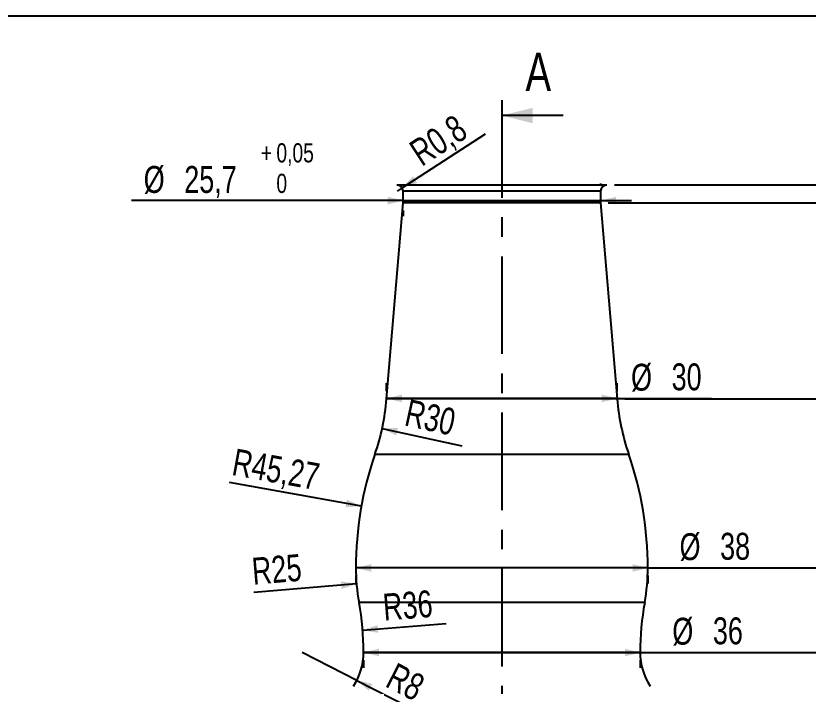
# Model space of a CAD drawing. Header units: millimetres. Extents: x 8 to 586, y 8 to 412.
# Drawn here: x 279.8 to 382.9, y 324.8 to 412 of the extents above; entities that cross this region are included whole.
import ezdxf

# ---------------------------------------------------------------- set-up
doc = ezdxf.new("R2010")
doc.units = ezdxf.units.MM
doc.linetypes.add('CENTERX2', pattern=[20.32, 12.7, -2.54, 2.54, -2.54])
for name, color, linetype in [('CENTERLINE', 4, 'CENTERX2'), ('DETAIL', 3, 'Continuous'), ('DIMENSIONS', 2, 'Continuous')]:
    doc.layers.add(name, color=color, linetype=linetype)
doc.layers.add('OUTLINE', color=7, linetype='Continuous', lineweight=25)
doc.styles.add('SLDTEXTSTYLE0', font='TXT', dxfattribs={"width": 0.75})
doc.dimstyles.new('SLDDIMSTYLE0', dxfattribs={"dimtxt": 3.5, "dimasz": 0.333333, "dimexe": 0, "dimexo": 0.0625, "dimgap": 0.875, "dimtad": 0, "dimtih": 1, "dimtoh": 1, "dimdec": 0, "dimrnd": 1e-09, "dimdsep": 46, "dimtxsty": 'SLDTEXTSTYLE0', "dimblk1": 'ORIGIN', "dimblk2": 'ORIGIN', "dimsah": 1, "dimcen": 0.09, "dimadec": 0, "dimazin": 2, "dimtfac": 1, "dimtdec": 0, "dimtofl": 0, "dimtmove": 0, "dimatfit": 3, "dimldrblk": 'ORIGIN', "dimfxl": 0, "dimfrac": 2, "dimtolj": 1, "dimtzin": 12, "dimarcsym": 0})
doc.dimstyles.new('SLDDIMSTYLE1', dxfattribs={"dimtxt": 3.5, "dimasz": 2, "dimexe": 0, "dimexo": 0.0625, "dimgap": 0.875, "dimtad": 0, "dimtih": 1, "dimtoh": 1, "dimrnd": 1e-09, "dimzin": 12, "dimdsep": 46, "dimtxsty": 'SLDTEXTSTYLE0', "dimsah": 1, "dimcen": 0.09, "dimadec": 0, "dimazin": 3, "dimtfac": 1, "dimtofl": 0, "dimtmove": 0, "dimatfit": 3, "dimfxl": 0, "dimfrac": 2, "dimtolj": 1, "dimtzin": 12, "dimarcsym": 0})
doc.dimstyles.new('SLDDIMSTYLE2', dxfattribs={"dimtxt": 3.5, "dimasz": 2, "dimexe": 0, "dimexo": 0.0625, "dimgap": 0.875, "dimtad": 0, "dimtih": 1, "dimtoh": 1, "dimrnd": 1e-09, "dimzin": 12, "dimdsep": 46, "dimtxsty": 'SLDTEXTSTYLE0', "dimsah": 1, "dimcen": 0.09, "dimadec": 0, "dimazin": 3, "dimtol": 1, "dimtp": 0.05, "dimtm": 0.05, "dimtfac": 1, "dimtofl": 0, "dimtmove": 0, "dimatfit": 3, "dimfxl": 0, "dimfrac": 2, "dimtolj": 1, "dimarcsym": 0})
doc.dimstyles.new('SLDDIMSTYLE4', dxfattribs={"dimtxt": 3.5, "dimasz": 2, "dimexe": 0, "dimexo": 0.0625, "dimgap": 0.875, "dimtad": 1, "dimrnd": 1e-09, "dimzin": 12, "dimdsep": 46, "dimtxsty": 'SLDTEXTSTYLE0', "dimsah": 1, "dimcen": 0.09, "dimadec": 0, "dimazin": 3, "dimtol": 1, "dimtp": 0.05, "dimtfac": 1, "dimtmove": 0, "dimatfit": 0, "dimfxl": 0, "dimfrac": 2, "dimtolj": 1, "dimarcsym": 0})
doc.dimstyles.new('SLDDIMSTYLE5', dxfattribs={"dimtxt": 3.5, "dimasz": 2, "dimexe": 0, "dimexo": 0.0625, "dimgap": 0.875, "dimtad": 1, "dimrnd": 1e-09, "dimzin": 12, "dimdsep": 46, "dimtxsty": 'SLDTEXTSTYLE0', "dimsah": 1, "dimcen": 0, "dimadec": 0, "dimazin": 3, "dimtfac": 1, "dimtofl": 0, "dimtmove": 0, "dimatfit": 3, "dimfxl": 0, "dimfrac": 2, "dimtolj": 1, "dimtzin": 12, "dimarcsym": 0})
doc.dimstyles.new('SLDDIMSTYLE6', dxfattribs={"dimtxt": 3.5, "dimasz": 2, "dimexe": 0, "dimexo": 0.0625, "dimgap": 0.875, "dimtad": 1, "dimrnd": 1e-09, "dimzin": 12, "dimdsep": 46, "dimtxsty": 'SLDTEXTSTYLE0', "dimsah": 1, "dimcen": 0.09, "dimadec": 0, "dimazin": 3, "dimtfac": 1, "dimtofl": 0, "dimtmove": 0, "dimatfit": 3, "dimfxl": 0, "dimfrac": 2, "dimtolj": 1, "dimtzin": 12, "dimarcsym": 0})
doc.dimstyles.new('SLDDIMSTYLE7', dxfattribs={"dimtxt": 3.5, "dimasz": 2, "dimexe": 0, "dimexo": 0.0625, "dimgap": 0.875, "dimtad": 1, "dimrnd": 1e-09, "dimzin": 12, "dimdsep": 46, "dimtxsty": 'SLDTEXTSTYLE0', "dimsah": 1, "dimcen": 0, "dimadec": 0, "dimazin": 3, "dimtfac": 1, "dimtofl": 0, "dimtmove": 0, "dimatfit": 3, "dimfxl": 0, "dimfrac": 2, "dimtolj": 1, "dimtzin": 12, "dimarcsym": 0})
doc.dimstyles.new('SLDDIMSTYLE8', dxfattribs={"dimtxt": 3.5, "dimasz": 2, "dimexe": 0, "dimexo": 0.0625, "dimgap": 0.875, "dimtad": 1, "dimrnd": 1e-09, "dimdsep": 46, "dimtxsty": 'SLDTEXTSTYLE0', "dimsah": 1, "dimcen": 0, "dimadec": 0, "dimazin": 2, "dimtfac": 1, "dimtofl": 0, "dimtmove": 0, "dimatfit": 3, "dimfxl": 0, "dimfrac": 2, "dimtolj": 1, "dimtzin": 12, "dimarcsym": 0})

# ---------------------------------------------------------------- blocks, each defined once
blk = doc.blocks.new('_Origin')
at = {"color": 0, "linetype": 'ByBlock', "lineweight": -2}
blk.add_line((0, 0), (-1, 0), dxfattribs=at)
blk.add_circle((0, 0), 0.5, dxfattribs=at)
blk = doc.blocks.new('_D')
at = {"layer": 'DIMENSIONS'}
for p, q in [((404.93, 393.53), (399.93, 389.98)), ((404.93, 393.53), (409.93, 393.53)), ((399.93, 389.98), (357.68, 389.98))]:
    blk.add_line(p, q, dxfattribs=at)
blk.add_blockref('_Origin', (408.93, 393.53), dxfattribs=at)
at = {"layer": 'DIMENSIONS', "insert": (409.93, 395.26), "char_height": 3.5, "attachment_point": 1, "style": 'SLDTEXTSTYLE0'}
blk.add_mtext('0', dxfattribs=at)
blk = doc.blocks.new('_D_1')
at = {"layer": 'DIMENSIONS'}
for p, q in [((408.93, 393.53), (408.93, 387.68)), ((356.88, 387.68), (409.93, 387.68))]:
    blk.add_line(p, q, dxfattribs=at)
blk.add_solid([(408.93, 387.68), (409.43, 389.68), (408.43, 389.68)], dxfattribs=at)
at = {"layer": 'DIMENSIONS', "insert": (409.93, 389.42), "char_height": 3.5, "attachment_point": 1, "style": 'SLDTEXTSTYLE0'}
blk.add_mtext('2,29', dxfattribs=at)
blk = doc.blocks.new('_D_2')
at = {"layer": 'DIMENSIONS'}
for p, q in [((408.93, 387.68), (408.93, 362.18)), ((359.03, 362.18), (409.93, 362.18))]:
    blk.add_line(p, q, dxfattribs=at)
blk.add_solid([(408.93, 362.18), (409.43, 364.18), (408.43, 364.18)], dxfattribs=at)
at = {"layer": 'DIMENSIONS', "insert": (409.93, 363.92), "char_height": 3.5, "attachment_point": 1, "style": 'SLDTEXTSTYLE0'}
blk.add_mtext('27,79', dxfattribs=at)
blk = doc.blocks.new('_D_3')
at = {"layer": 'DIMENSIONS'}
for p, q in [((408.93, 362.18), (408.93, 340.18)), ((363.03, 340.18), (409.93, 340.18))]:
    blk.add_line(p, q, dxfattribs=at)
blk.add_solid([(408.93, 340.18), (409.43, 342.18), (408.43, 342.18)], dxfattribs=at)
at = {"layer": 'DIMENSIONS', "insert": (409.93, 341.92), "char_height": 3.5, "attachment_point": 1, "style": 'SLDTEXTSTYLE0'}
blk.add_mtext('49,79', dxfattribs=at)
blk = doc.blocks.new('_D_4')
at = {"layer": 'DIMENSIONS'}
for p, q in [((408.93, 340.18), (408.93, 329.18)), ((362.03, 329.18), (409.93, 329.18))]:
    blk.add_line(p, q, dxfattribs=at)
blk.add_solid([(408.93, 329.18), (409.43, 331.18), (408.43, 331.18)], dxfattribs=at)
at = {"layer": 'DIMENSIONS', "insert": (409.93, 330.92), "char_height": 3.5, "attachment_point": 1, "style": 'SLDTEXTSTYLE0'}
blk.add_mtext('60,79', dxfattribs=at)
blk = doc.blocks.new('_D_5')
at = {"layer": 'DIMENSIONS'}
for p, q in [((408.93, 329.18), (408.93, 306.22)), ((404.93, 306.22), (399.93, 302.25)), ((404.93, 306.22), (409.93, 306.22)), ((399.93, 302.25), (344.29, 302.25))]:
    blk.add_line(p, q, dxfattribs=at)
blk.add_solid([(408.93, 306.22), (409.43, 308.22), (408.43, 308.22)], dxfattribs=at)
at = {"layer": 'DIMENSIONS', "insert": (409.93, 307.96), "char_height": 3.5, "attachment_point": 1, "style": 'SLDTEXTSTYLE0'}
blk.add_mtext('87,73', dxfattribs=at)
blk = doc.blocks.new('_D_6')
at = {"layer": 'DIMENSIONS'}
for p, q in [((408.93, 306.22), (408.93, 300.61)), ((404.93, 300.61), (399.93, 296.79)), ((404.93, 300.61), (409.93, 300.61)), ((399.93, 296.79), (379.7, 296.79))]:
    blk.add_line(p, q, dxfattribs=at)
blk.add_solid([(408.93, 300.61), (409.43, 302.61), (408.43, 302.61)], dxfattribs=at)
at = {"layer": 'DIMENSIONS', "insert": (409.93, 302.35), "char_height": 3.5, "attachment_point": 1, "style": 'SLDTEXTSTYLE0'}
blk.add_mtext('93,19', dxfattribs=at)
blk = doc.blocks.new('_D_7')
at = {"layer": 'DIMENSIONS'}
for p, q in [((408.93, 300.61), (408.93, 295)), ((404.93, 295), (399.93, 291.89)), ((404.93, 295), (409.93, 295)), ((399.93, 291.89), (379.7, 291.89))]:
    blk.add_line(p, q, dxfattribs=at)
blk.add_solid([(408.93, 295), (409.43, 297), (408.43, 297)], dxfattribs=at)
at = {"layer": 'DIMENSIONS', "insert": (409.93, 296.73), "char_height": 3.5, "attachment_point": 1, "style": 'SLDTEXTSTYLE0'}
blk.add_mtext('98,09', dxfattribs=at)
blk = doc.blocks.new('_D_8')
at = {"layer": 'DIMENSIONS'}
for p, q in [((408.93, 295), (408.93, 289.39)), ((379.3, 289.39), (409.93, 289.39))]:
    blk.add_line(p, q, dxfattribs=at)
blk.add_solid([(408.93, 289.39), (409.43, 291.39), (408.43, 291.39)], dxfattribs=at)
at = {"layer": 'DIMENSIONS', "insert": (409.93, 291.12), "char_height": 3.5, "attachment_point": 1, "style": 'SLDTEXTSTYLE0'}
blk.add_mtext('100,59', dxfattribs=at)
blk = doc.blocks.new('_D_9')
at = {"layer": 'DIMENSIONS'}
for p, q in [((408.93, 289.39), (408.93, 187.3)), ((404.93, 187.3), (399.93, 183.39)), ((404.93, 187.3), (409.93, 187.3)), ((399.93, 183.39), (379.3, 183.39))]:
    blk.add_line(p, q, dxfattribs=at)
blk.add_solid([(408.93, 187.3), (409.43, 189.3), (408.43, 189.3)], dxfattribs=at)
at = {"layer": 'DIMENSIONS', "insert": (409.93, 189.03), "char_height": 3.5, "attachment_point": 1, "style": 'SLDTEXTSTYLE0'}
blk.add_mtext('206,58', dxfattribs=at)
blk = doc.blocks.new('_D_10')
at = {"layer": 'DIMENSIONS'}
for p, q in [((408.93, 187.3), (408.93, 181.68)), ((399.93, 181.57), (379.7, 181.57)), ((404.93, 181.68), (399.93, 181.57)), ((404.93, 181.68), (409.93, 181.68))]:
    blk.add_line(p, q, dxfattribs=at)
blk.add_solid([(408.93, 181.68), (409.43, 183.68), (408.43, 183.68)], dxfattribs=at)
at = {"layer": 'DIMENSIONS', "insert": (409.93, 183.42), "char_height": 3.5, "attachment_point": 1, "style": 'SLDTEXTSTYLE0'}
blk.add_mtext('208,41', dxfattribs=at)
blk = doc.blocks.new('_D_11')
at = {"layer": 'DIMENSIONS'}
for p, q in [((408.93, 181.68), (408.93, 176.07)), ((379.7, 176.07), (409.93, 176.07))]:
    blk.add_line(p, q, dxfattribs=at)
blk.add_solid([(408.93, 176.07), (409.43, 178.07), (408.43, 178.07)], dxfattribs=at)
at = {"layer": 'DIMENSIONS', "insert": (409.93, 177.81), "char_height": 3.5, "attachment_point": 1, "style": 'SLDTEXTSTYLE0'}
blk.add_mtext('213,91', dxfattribs=at)
blk = doc.blocks.new('_D_12')
at = {"layer": 'DIMENSIONS'}
for p, q in [((408.93, 176.07), (408.93, 163.57)), ((378.04, 163.57), (409.93, 163.57))]:
    blk.add_line(p, q, dxfattribs=at)
blk.add_solid([(408.93, 163.57), (409.43, 165.57), (408.43, 165.57)], dxfattribs=at)
at = {"layer": 'DIMENSIONS', "attachment_point": 1, "style": 'SLDTEXTSTYLE0'}
for s, insert, char_height in [('226,41', (409.93, 165.31), 3.5), ('±0,05', (425.45, 164.29), 2.5)]:
    blk.add_mtext(s, dxfattribs=dict(at, insert=insert, char_height=char_height))
blk = doc.blocks.new('_D_14')
at = {"layer": 'DIMENSIONS'}
for p, q in [((355.88, 390.18), (355.88, 389.96)), ((330.18, 387.96), (294.83, 387.96)), ((330.18, 387.96), (355.88, 387.96)), ((355.88, 387.96), (359.88, 387.96)), ((330.18, 386.68), (330.18, 385.96))]:
    blk.add_line(p, q, dxfattribs=at)
for points in [[(330.18, 387.96), (328.18, 388.46), (328.18, 387.46)], [(355.88, 387.96), (357.88, 387.46), (357.88, 388.46)]]:
    blk.add_solid(points, dxfattribs=at)
at = {"layer": 'DIMENSIONS', "attachment_point": 1, "style": 'SLDTEXTSTYLE0'}
for s, insert, char_height in [('+', (311.66, 395.43), 2.5), ('0,05', (313.68, 395.43), 2.5), ('%%c', (296.41, 392.47), 3.5), ('25,7', (301.69, 392.47), 3.5), ('0', (313.68, 391.46), 2.5)]:
    blk.add_mtext(s, dxfattribs=dict(at, insert=insert, char_height=char_height))
blk = doc.blocks.new('_D_15')
at = {"layer": 'DIMENSIONS'}
blk.add_line((327.45, 358.32), (337.8, 356.07), dxfattribs=at)
blk.add_solid([(327.45, 358.32), (329.29, 357.41), (329.51, 358.39)], dxfattribs=at)
at = {"layer": 'DIMENSIONS', "insert": (330.94, 362.17), "char_height": 3.5, "attachment_point": 1, "rotation": 347.7194, "style": 'SLDTEXTSTYLE0'}
blk.add_mtext('R30', dxfattribs=at)
blk = doc.blocks.new('_D_16')
at = {"layer": 'DIMENSIONS'}
blk.add_line((324.74, 348.21), (307.57, 351.3), dxfattribs=at)
blk.add_solid([(324.74, 348.21), (322.86, 349.06), (322.69, 348.07)], dxfattribs=at)
at = {"layer": 'DIMENSIONS', "insert": (308.37, 355.74), "char_height": 3.5, "attachment_point": 1, "rotation": 349.7861, "style": 'SLDTEXTSTYLE0'}
blk.add_mtext('R45,27', dxfattribs=at)
blk = doc.blocks.new('_D_17')
at = {"layer": 'DIMENSIONS'}
blk.add_line((324.11, 338.11), (310.75, 336.99), dxfattribs=at)
blk.add_solid([(324.11, 338.11), (322.08, 338.44), (322.16, 337.44)], dxfattribs=at)
at = {"layer": 'DIMENSIONS', "insert": (310.37, 341.48), "char_height": 3.5, "attachment_point": 1, "rotation": 4.7659, "style": 'SLDTEXTSTYLE0'}
blk.add_mtext('R25', dxfattribs=at)
blk = doc.blocks.new('_D_19')
at = {"layer": 'DIMENSIONS'}
for p, q in [((362.03, 340.18), (324.03, 340.18)), ((362.03, 340.18), (376.6, 340.18)), ((324.03, 339.18), (324.03, 338.18)), ((362.03, 339.18), (362.03, 338.18))]:
    blk.add_line(p, q, dxfattribs=at)
for points in [[(324.03, 340.18), (326.03, 339.68), (326.03, 340.68)], [(362.03, 340.18), (360.03, 340.68), (360.03, 339.68)]]:
    blk.add_solid(points, dxfattribs=at)
at = {"layer": 'DIMENSIONS', "char_height": 3.5, "attachment_point": 1, "style": 'SLDTEXTSTYLE0'}
for s, insert in [('%%c', (366.15, 344.7)), ('38', (371.43, 344.75))]:
    blk.add_mtext(s, dxfattribs=dict(at, insert=insert))
blk = doc.blocks.new('_D_21')
at = {"layer": 'DIMENSIONS'}
for p, q in [((328.03, 363.18), (328.03, 364.23)), ((358.03, 363.18), (358.03, 364.23)), ((358.03, 362.23), (328.03, 362.23)), ((358.03, 362.23), (370.29, 362.23))]:
    blk.add_line(p, q, dxfattribs=at)
for points in [[(328.03, 362.23), (330.03, 361.73), (330.03, 362.73)], [(358.03, 362.23), (356.03, 362.73), (356.03, 361.73)]]:
    blk.add_solid(points, dxfattribs=at)
at = {"layer": 'DIMENSIONS', "char_height": 3.5, "attachment_point": 1, "style": 'SLDTEXTSTYLE0'}
for s, insert in [('%%c', (359.84, 366.74)), ('30', (365.12, 366.79))]:
    blk.add_mtext(s, dxfattribs=dict(at, insert=insert))
blk = doc.blocks.new('_D_22')
at = {"layer": 'DIMENSIONS'}
for p, q in [((325.03, 329.18), (361.03, 329.18)), ((361.03, 329.18), (375.66, 329.18)), ((325.03, 328.18), (325.03, 327.18)), ((361.03, 328.18), (361.03, 327.18))]:
    blk.add_line(p, q, dxfattribs=at)
for points in [[(325.03, 329.18), (327.03, 328.68), (327.03, 329.68)], [(361.03, 329.18), (359.03, 329.68), (359.03, 328.68)]]:
    blk.add_solid(points, dxfattribs=at)
at = {"layer": 'DIMENSIONS', "char_height": 3.5, "attachment_point": 1, "style": 'SLDTEXTSTYLE0'}
for s, insert in [('%%c', (365.21, 333.7)), ('36', (370.49, 333.75))]:
    blk.add_mtext(s, dxfattribs=dict(at, insert=insert))
blk = doc.blocks.new('_D_26')
at = {"layer": 'DIMENSIONS'}
blk.add_line((324.91, 332.08), (335.77, 332.96), dxfattribs=at)
blk.add_solid([(324.91, 332.08), (326.94, 331.74), (326.86, 332.74)], dxfattribs=at)
at = {"layer": 'DIMENSIONS', "insert": (327.42, 336.8), "char_height": 3.5, "attachment_point": 1, "rotation": 4.6128, "style": 'SLDTEXTSTYLE0'}
blk.add_mtext('R36', dxfattribs=at)
blk = doc.blocks.new('_D_27')
at = {"layer": 'DIMENSIONS'}
for q in [(340.88, 396.64), (329.38, 389.18)]:
    blk.add_line((330.05, 389.61), q, dxfattribs=at)
blk.add_solid([(330.05, 389.61), (332, 390.28), (331.45, 391.12)], dxfattribs=at)
at = {"layer": 'DIMENSIONS', "insert": (330.68, 395.27), "char_height": 3.5, "attachment_point": 1, "rotation": 32.9727, "style": 'SLDTEXTSTYLE0'}
blk.add_mtext('R0,8', dxfattribs=at)
blk = doc.blocks.new('_D_35')
at = {"layer": 'DIMENSIONS'}
for q in [(317.03, 329.18), (332.08, 321.52)]:
    blk.add_line((324.15, 325.55), q, dxfattribs=at)
blk.add_solid([(324.15, 325.55), (325.71, 324.2), (326.16, 325.09)], dxfattribs=at)
at = {"layer": 'DIMENSIONS', "insert": (329.28, 327.95), "char_height": 3.5, "attachment_point": 1, "rotation": 333.008, "style": 'SLDTEXTSTYLE0'}
blk.add_mtext('R8', dxfattribs=at)

msp = doc.modelspace()

# ---------------------------------------------------------------- linework, layer by layer
at = {"layer": 'CENTERLINE'}
msp.add_line((343.02557, 401.03352), (343.02557, 148.79667), dxfattribs=at)
at = {"layer": 'CENTERLINE', "linetype": 'Continuous'}
msp.add_line((351.02557, 399.03352), (343.02557, 399.03352), dxfattribs=at)
at = {"layer": 'CENTERLINE'}
msp.add_solid([(343.02557, 399.03352), (347.02557, 398.03352), (347.02557, 400.03352)], dxfattribs=at)
at = {"layer": 'DETAIL'}
for p, q in [((355.87557, 389.17839), (330.17557, 389.17839)), ((358.02557, 362.18388), (328.02557, 362.18388)), ((359.55608, 354.93112), (326.49506, 354.93112)), ((362.02557, 340.18388), (324.02557, 340.18388)), ((361.61573, 335.67568), (324.43541, 335.67568)), ((332.70119, 329.18388), (325.02557, 329.18388)), ((361.02557, 329.18388), (353.34995, 329.18388))]:
    msp.add_line(p, q, dxfattribs=at)
msp.add_open_spline([(353.34995, 329.18388), (353.29464, 329.18388), (353.1836, 329.18388), (353.01576, 329.18388), (352.84666, 329.18388), (352.73304, 329.18388), (352.38776, 329.18388), (351.85058, 329.18388), (350.74475, 329.18388), (349.43535, 329.18388), (348.24634, 329.18388), (347.04006, 329.18388), (346.32222, 329.18388), (345.4832, 329.18388), (345.03872, 329.18388), (344.36921, 329.18388), (343.69785, 329.18388), (343.02557, 329.18388), (342.35329, 329.18388), (341.68193, 329.18388), (341.01242, 329.18388), (340.56794, 329.18388), (339.72892, 329.18388), (339.01108, 329.18388), (337.8048, 329.18388), (336.61579, 329.18388), (335.30639, 329.18388), (334.20056, 329.18388), (333.66338, 329.18388), (333.31809, 329.18388), (333.20448, 329.18388), (333.03538, 329.18388), (332.86754, 329.18388), (332.7565, 329.18388), (332.70119, 329.18388)], degree=3, knots=[0, 0, 0, 0, 0.009191667, 0.018383333, 0.027575, 0.036766667, 0.036766667, 0.083333333, 0.121983333, 0.2072, 0.277777778, 0.292416667, 0.377633333, 0.377633333, 0.408225, 0.438816667, 0.469408333, 0.5, 0.530591667, 0.561183333, 0.591775, 0.622366667, 0.622366667, 0.707583333, 0.722222222, 0.7928, 0.878016667, 0.916666667, 0.963233333, 0.963233333, 0.972425, 0.981616667, 0.990808333, 1, 1, 1, 1], dxfattribs=at)
at = {"layer": 'OUTLINE'}
for p, q in [((8, 412), (586, 412)), ((356.67557, 389.97839), (329.37557, 389.97839)), ((330.17557, 387.68388), (330.17557, 389.17839)), ((355.87557, 389.17839), (355.87557, 387.68388)), ((328.02557, 362.18388), (330.17557, 387.68388)), ((355.87557, 387.68388), (330.17557, 387.68388)), ((355.87557, 387.68388), (358.02557, 362.18388))]:
    msp.add_line(p, q, dxfattribs=at)
for centre, radius, start, end in [((329.37557, 389.17839), 0.8, 0, 90), ((356.67557, 389.17839), 0.8, 90, 180), ((298.13164, 364.70435), 30, 340.9875094, 355.1805779), ((387.9195, 364.70435), 30, 184.8194221, 199.0124906), ((369.29385, 340.18388), 45.26828, 160.9875094, 180), ((316.75729, 340.18388), 45.26828, 0, 19.0124906), ((349.02557, 340.18388), 25, 180, 190.3888578), ((337.02557, 340.18388), 25, 349.6111422, 0), ((289.02557, 329.18388), 36, 0, 10.3888578), ((397.02557, 329.18388), 36, 169.6111422, 180), ((317.02557, 329.18388), 8, 326.8210683, 0), ((369.02557, 329.18388), 8, 180, 213.1789317)]:
    msp.add_arc(centre, radius, start, end, dxfattribs=at)

# ---------------------------------------------------------------- texts
at = {"layer": 'CENTERLINE', "insert": (346.09472, 407.20601), "char_height": 5, "attachment_point": 1, "style": 'SLDTEXTSTYLE0'}
msp.add_mtext('A', dxfattribs=at)

# ---------------------------------------------------------------- dimensions: what is measured, and where the dimension line sits
at = {"layer": 'DIMENSIONS'}
for center, mpoint, dimstyle, picture, middle in [((329.37557, 389.17839), (330.04671, 389.61378), 'SLDDIMSTYLE8', '_D_27', (337.29996, 394.31918)), ((298.13164, 364.70435), (327.44517, 358.32337), 'SLDDIMSTYLE5', '_D_15', (333.99479, 356.89766)), ((369.29385, 340.18388), (324.74296, 348.21103), 'SLDDIMSTYLE5', '_D_16', (314.62611, 350.03388)), ((349.02557, 340.18388), (324.11201, 338.10675), 'SLDDIMSTYLE5', '_D_17', (314.62611, 337.31589)), ((289.02557, 329.18388), (324.90897, 332.07904), 'SLDDIMSTYLE5', '_D_26', (331.86511, 332.64028)), ((317.02557, 329.18388), (324.15413, 325.55295), 'SLDDIMSTYLE7', '_D_35', (329.89812, 322.62726))]:
    dim = msp.add_radius_dim(center=center, mpoint=mpoint, dimstyle=dimstyle, dxfattribs=at)
    dim.commit()
    dim.dimension.update_dxf_attribs({"geometry": picture, "text_midpoint": middle, "dimtype": 164})
dim = msp.add_linear_dim(base=(355.87557, 387.96119), p1=(330.17557, 387.68388), p2=(355.87557, 387.68388), angle=0, text='%%c<>', dimstyle='SLDDIMSTYLE4', dxfattribs=at)
dim.commit()
dim.dimension.update_dxf_attribs({"geometry": '_D_14', "text_midpoint": (308.27895, 387.96119), "dimtype": 160})
for feature_location, offset, origin, dimstyle, picture, middle in [((356.6755696597, 389.9783858274), (53.256664187, 3.5493905828), (356.6755696597, 389.9783858274), 'SLDDIMSTYLE0', '_D', (411.2252894435, 393.5277764102)), ((355.87557, 387.68388), (54.05666, 0), (356.67557, 389.97839), 'SLDDIMSTYLE1', '_D_1', (414.45793, 387.68388)), ((343.28888, 302.25225), (66.64335, 3.97272), (356.67557, 389.97839), 'SLDDIMSTYLE1', '_D_5', (415.75098, 306.22497)), ((358.02557, 362.18388), (51.90666, 0), (356.67557, 389.97839), 'SLDDIMSTYLE1', '_D_2', (415.75098, 362.18388)), ((362.02557, 340.18388), (47.90666, 0), (356.67557, 389.97839), 'SLDDIMSTYLE1', '_D_3', (415.75098, 340.18388)), ((361.02557, 329.18388), (48.90666, 0), (356.67557, 389.97839), 'SLDDIMSTYLE1', '_D_4', (415.75098, 329.18388)), ((378.70057, 296.78953), (31.23166, 3.82362), (356.67557, 389.97839), 'SLDDIMSTYLE1', '_D_6', (415.75098, 300.61315)), ((378.70057, 291.88973), (31.23166, 3.11161), (356.67557, 389.97839), 'SLDDIMSTYLE1', '_D_7', (415.75098, 295.00134)), ((378.30057, 289.38953), (31.63166, 0), (356.67557, 389.97839), 'SLDDIMSTYLE1', '_D_8', (417.04404, 289.38953)), ((378.30057, 183.39447), (31.63166, 3.90154), (356.67557, 389.97839), 'SLDDIMSTYLE1', '_D_9', (417.04404, 187.296)), ((378.70057, 181.57238), (31.23166, 0.11181), (356.67557, 389.97839), 'SLDDIMSTYLE1', '_D_10', (417.04404, 181.68419)), ((378.70057, 176.07238), (31.23166, 0), (356.67557, 389.97839), 'SLDDIMSTYLE1', '_D_11', (417.04404, 176.07238)), ((377.04439, 163.57238), (32.88784, 0), (356.67557, 389.97839), 'SLDDIMSTYLE2', '_D_12', (421.83814, 163.57238))]:
    dim = msp.add_ordinate_dim(feature_location=feature_location, offset=offset, dtype=0, origin=origin, dimstyle=dimstyle, dxfattribs=at)
    dim.commit()
    dim.dimension.update_dxf_attribs({"geometry": picture, "text_midpoint": middle})
for base, p1, p2, picture, middle in [((328.02557, 362.22506), (358.02557, 362.18388), (328.02557, 362.18388), '_D_21', (365.06208, 362.22506)), ((324.02557, 340.18388), (362.02557, 340.18388), (324.02557, 340.18388), '_D_19', (371.37556, 340.18388)), ((361.02557, 329.18388), (325.02557, 329.18388), (361.02557, 329.18388), '_D_22', (370.43398, 329.18388))]:
    dim = msp.add_linear_dim(base=base, p1=p1, p2=p2, text='%%c<>', dimstyle='SLDDIMSTYLE6', dxfattribs=at)
    dim.commit()
    dim.dimension.update_dxf_attribs({"geometry": picture, "text_midpoint": middle, "dimtype": 160})

doc.saveas('drawing.dxf')
